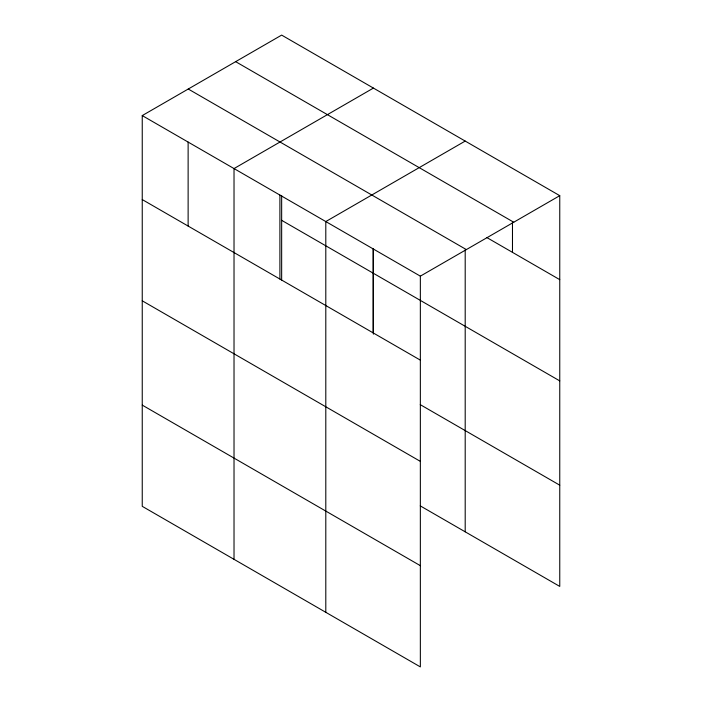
<?xml version="1.0" encoding="UTF-8"?>
<svg xmlns="http://www.w3.org/2000/svg" width="702" height="702" viewBox="0 0 702 702"><rect width="100%" height="100%" fill="white"/><g stroke="black" fill="none" stroke-linecap="round" stroke-linejoin="round"><path stroke-width="1.05" d="M559.757 195.665L420.349 276.149L420.349 666.9L142.243 506.335L142.243 115.584L281.651 35.1L559.757 195.665L559.757 586.416L420.252 505.87M373.42 88.083L234.02 168.568L234.02 559.318M465.198 141.076L325.798 221.56L325.798 612.311M235.644 61.662L513.75 222.227M486.951 237.618L559.757 279.65M188.25 89.022L466.356 249.587M142.243 115.584L420.349 276.149M281.651 220.323L559.757 380.888M142.243 199.57L420.349 360.135M420.252 404.642L559.757 485.187M142.243 300.807L420.349 461.372M142.243 405.107L420.349 565.672M512.478 221.814L512.478 252.351M465.198 249.833L465.198 531.826M373.42 248.534L373.42 334.143M373.069 248.85L373.069 332.845M281.651 195.551L281.651 280.072M279.905 195.068L279.905 279.054M188.127 142.076L188.127 226.062"/></g></svg>
